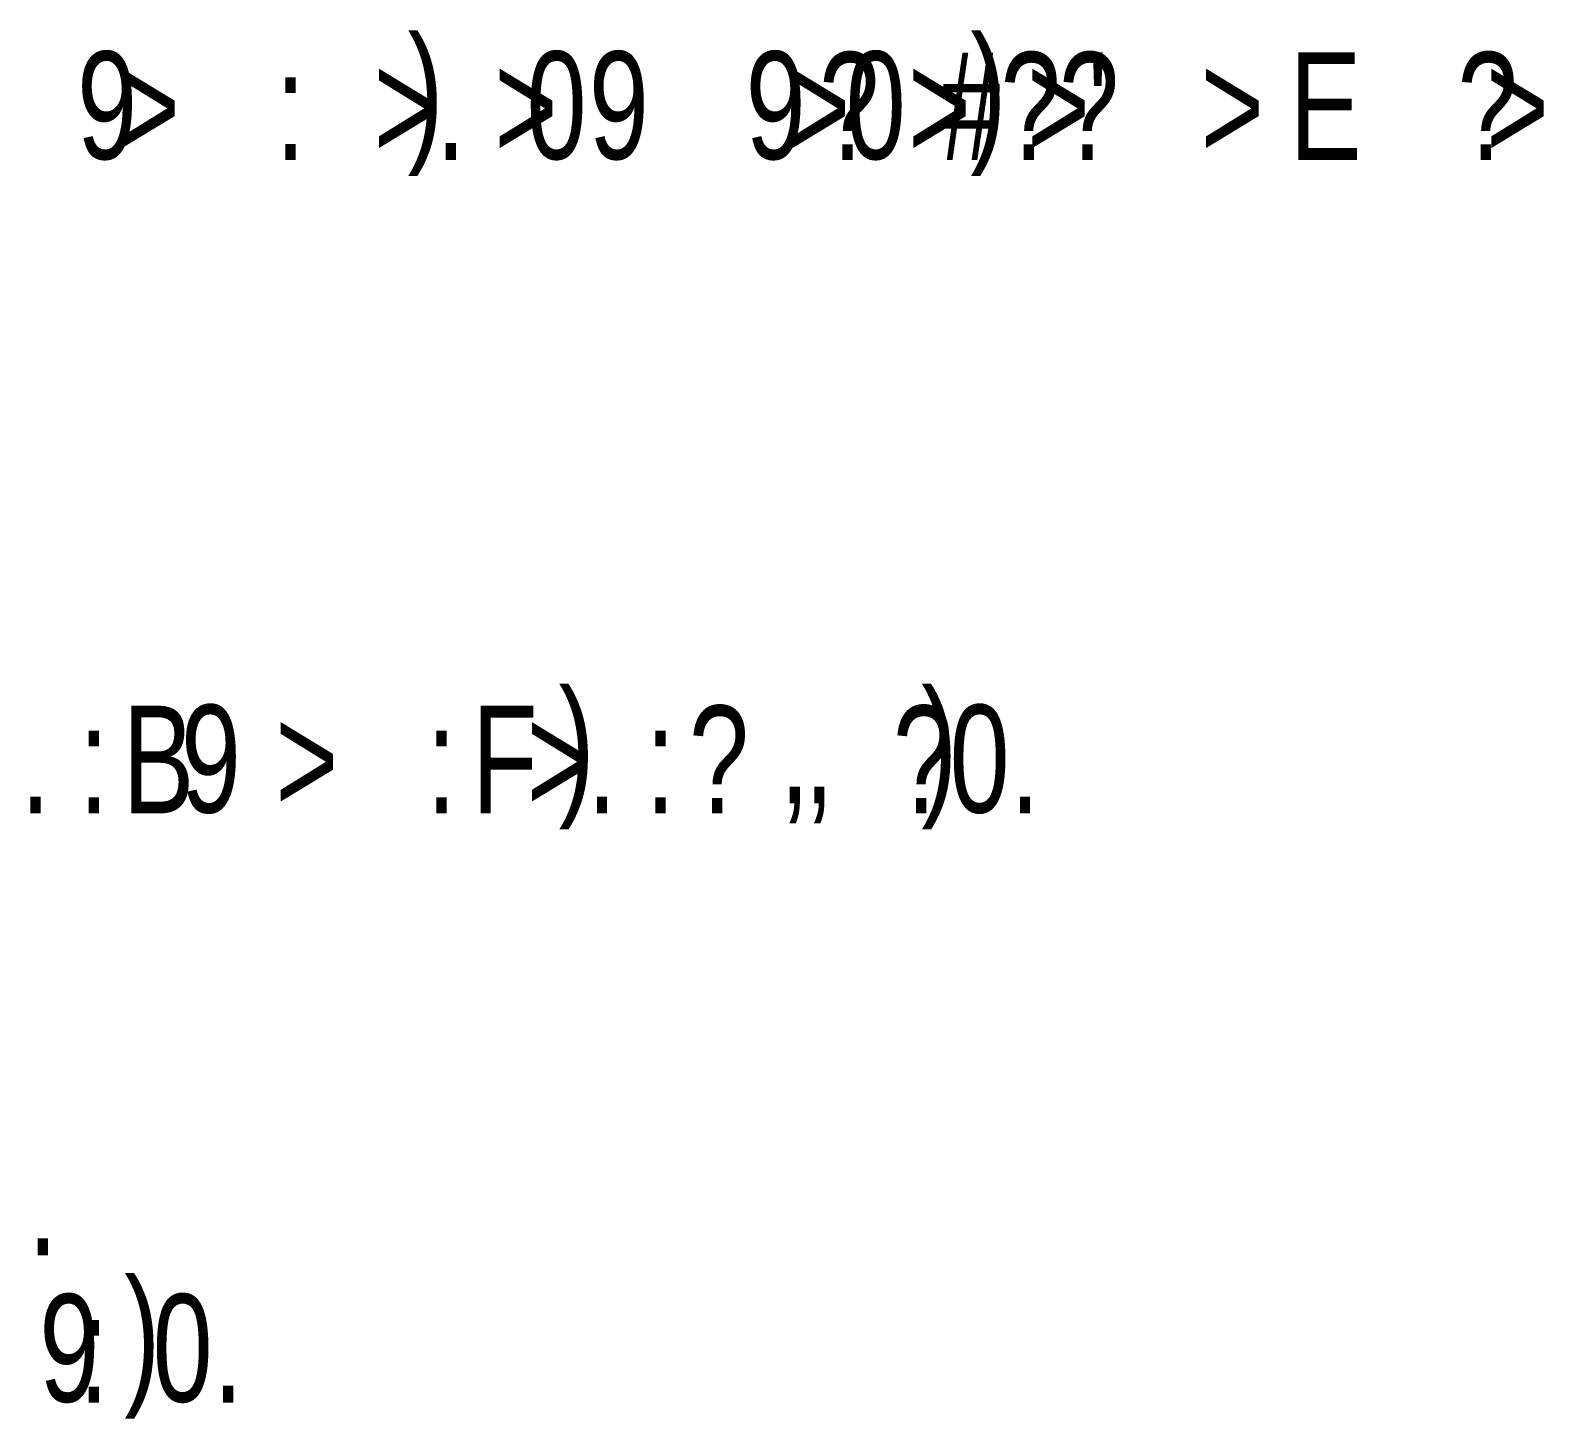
# Model space of a CAD drawing. Header units: inches. Extents: x 19 to 378, y -1 to 556.
# Drawn here: x 255.5 to 344.5, y 304.3 to 386 of the extents above; entities that cross this region are included whole.
import ezdxf

# ---------------------------------------------------------------- set-up
doc = ezdxf.new("R2010")
doc.units = ezdxf.units.IN
doc.layers.add('Text', color=250, linetype='CONTINUOUS', lineweight=100)
doc.styles.get("Standard").update_dxf_attribs({"font": 'txt', "width": 0.75})

msp = doc.modelspace()

# ---------------------------------------------------------------- texts
at = {"layer": 'Text', "color": 0, "linetype": 'CONTINUOUS', "char_height": 6.33333, "width": 6.66667, "attachment_point": 4}
for s, insert in [('{\\fFutura|b0|i0|c1|p15;)}', (277.667, 381.556)), ('{\\fFutura|b0|i0|c1|p15;)}', (310.778, 381.556)), ('{\\fFutura|b0|i0|c1|p15;9}', (258.222, 381.556)), ('{\\fFutura|b0|i0|c1|p15;0}', (284.667, 381.556)), ('{\\fFutura|b0|i0|c1|p15;9}', (288.333, 381.556)), ('{\\fFutura|b0|i0|c1|p15;9}', (297.556, 381.556)), ('{\\fFutura|b0|i0|c1|p15;?}', (301.889, 381.556)), ('{\\fFutura|b0|i0|c1|p15;0}', (303.444, 381.556)), ('{\\fFutura|b0|i0|c1|p15;#}', (309, 381.556)), ('{\\fFutura|b0|i0|c1|p15;?}', (312.556, 381.556)), ('{\\fFutura|b0|i0|c1|p15;?}', (316, 381.556)), ("{\\fFutura|b0|i0|c1|p15;'}", (317.667, 381.556)), ('{\\fFutura|b0|i0|c1|p15;E}', (329.556, 381.556)), ('{\\fFutura|b0|i0|c1|p15;?}', (339.444, 381.556)), ('{\\fFutura|b0|i0|c1|p15;>}', (260.556, 381.556)), ('{\\fFutura|b0|i0|c1|p15;:}', (269.889, 381.556)), ('{\\fFutura|b0|i0|c1|p15;>}', (275.667, 381.556)), ('{\\fFutura|b0|i0|c1|p15;>}', (282.778, 381.556)), ('{\\fFutura|b0|i0|c1|p15;>}', (300, 381.556)), ('{\\fFutura|b0|i0|c1|p15;>}', (307.111, 381.556)), ('{\\fFutura|b0|i0|c1|p15;>}', (314.111, 381.556)), ('{\\fFutura|b0|i0|c1|p15;>}', (324.333, 381.556)), ('{\\fFutura|b0|i0|c1|p15;>}', (341.111, 381.556)), ('{\\fFutura|b0|i0|c1|p15;}', (262.444, 381.556)), ('{\\fFutura|b0|i0|c1|p15;}', (266.222, 381.556)), ('{\\fFutura|b0|i0|c1|p15; }', (272.444, 381.556)), ('{\\fFutura|b0|i0|c1|p15;}', (290.667, 381.556)), ('{\\fFutura|b0|i0|c1|p15; }', (294.333, 381.556)), ('{\\fFutura|b0|i0|c1|p15; }', (321.111, 381.556)), ('{\\fFutura|b0|i0|c1|p15; }', (326.333, 381.556)), ('{\\fFutura|b0|i0|c1|p15;}', (332.778, 381.556)), ('{\\fFutura|b0|i0|c1|p15;}', (336.556, 381.556)), ('{\\fFutura|b0|i0|c1|p15;.}', (279.333, 381.556)), ('{\\fFutura|b0|i0|c1|p15;)}', (286.556, 343.111)), ('{\\fFutura|b0|i0|c1|p15;)}', (307.889, 343.111)), ('{\\fFutura|b0|i0|c1|p15;9}', (264.333, 343.111)), ('{\\fFutura|b0|i0|c1|p15;?}', (294.222, 343.111)), ('{\\fFutura|b0|i0|c1|p15;?}', (306.222, 343.111)), ('{\\fFutura|b0|i0|c1|p15;0}', (309.556, 343.111)), ('{\\fFutura|b0|i0|c1|p15;B}', (260.889, 343.111)), ('{\\fFutura|b0|i0|c1|p15;F}', (281.444, 343.111)), ('{\\fFutura|b0|i0|c1|p15;:}', (258.333, 343.111)), ('{\\fFutura|b0|i0|c1|p15;>}', (269.889, 343.111)), ('{\\fFutura|b0|i0|c1|p15;:}', (278.778, 343.111)), ('{\\fFutura|b0|i0|c1|p15;>}', (284.667, 343.111)), ('{\\fFutura|b0|i0|c1|p15;:}', (291.667, 343.111)), ('{\\fFutura|b0|i0|c1|p15; }', (266.667, 343.111)), ('{\\fFutura|b0|i0|c1|p15; }', (271.889, 343.111)), ('{\\fFutura|b0|i0|c1|p15;}', (275.111, 343.111)), ('{\\fFutura|b0|i0|c1|p15;}', (295.889, 343.111)), ('{\\fFutura|b0|i0|c1|p15;}', (302.556, 343.111)), ('{\\fFutura|b0|i0|c1|p15;}', (316.667, 343.111)), ('{\\fFutura|b0|i0|c1|p15;,}', (299.556, 343.111)), ('{\\fFutura|b0|i0|c1|p15;,}', (301, 343.111)), ('{\\fFutura|b0|i0|c1|p15;.}', (254.889, 343.111)), ('{\\fFutura|b0|i0|c1|p15;.}', (288.222, 343.111)), ('{\\fFutura|b0|i0|c1|p15;.}', (313.111, 343.111)), ('{\\fFutura|b0|i0|c1|p15;.}', (255.333, 317.111)), ('{\\fFutura|b0|i0|c1|p15;)}', (261, 308.444)), ('{\\fFutura|b0|i0|c1|p15;9}', (256, 308.444)), ('{\\fFutura|b0|i0|c1|p15;0}', (262.667, 308.444)), ('{\\fFutura|b0|i0|c1|p15;:}', (258.333, 308.444)), ('{\\fFutura|b0|i0|c1|p15;.}', (266.222, 308.444))]:
    msp.add_mtext(s, dxfattribs=dict(at, insert=insert))

doc.saveas('drawing.dxf')
